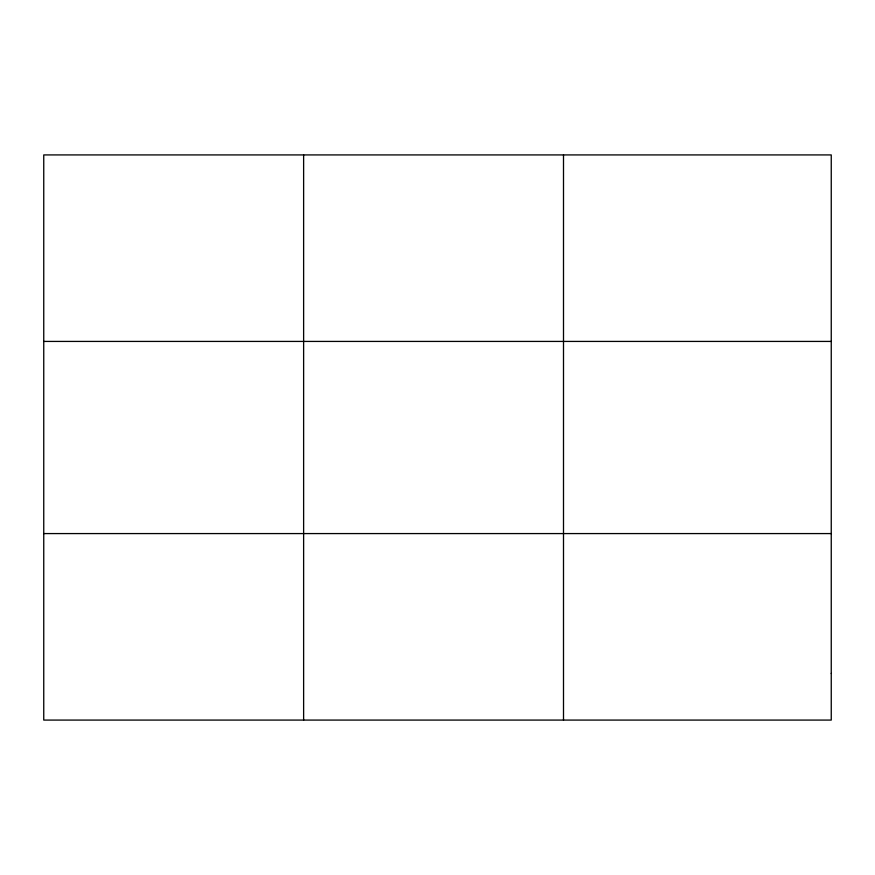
<?xml version="1.0" encoding="UTF-8"?>
<svg xmlns="http://www.w3.org/2000/svg" width="875" height="875" viewBox="0 0 875 875"><rect width="100%" height="100%" fill="white"/><g stroke="black" fill="none" stroke-linecap="round" stroke-linejoin="round"><path stroke-width="1.31" d="M303.625 154.919L303.625 720.081M563.5 154.919L563.5 720.081M43.75 341.425L831.25 341.425M43.75 533.575L831.25 533.575M831.25 673.455L831.25 720.081L43.75 720.081L43.75 154.919L831.25 154.919L831.25 673.455"/></g></svg>
